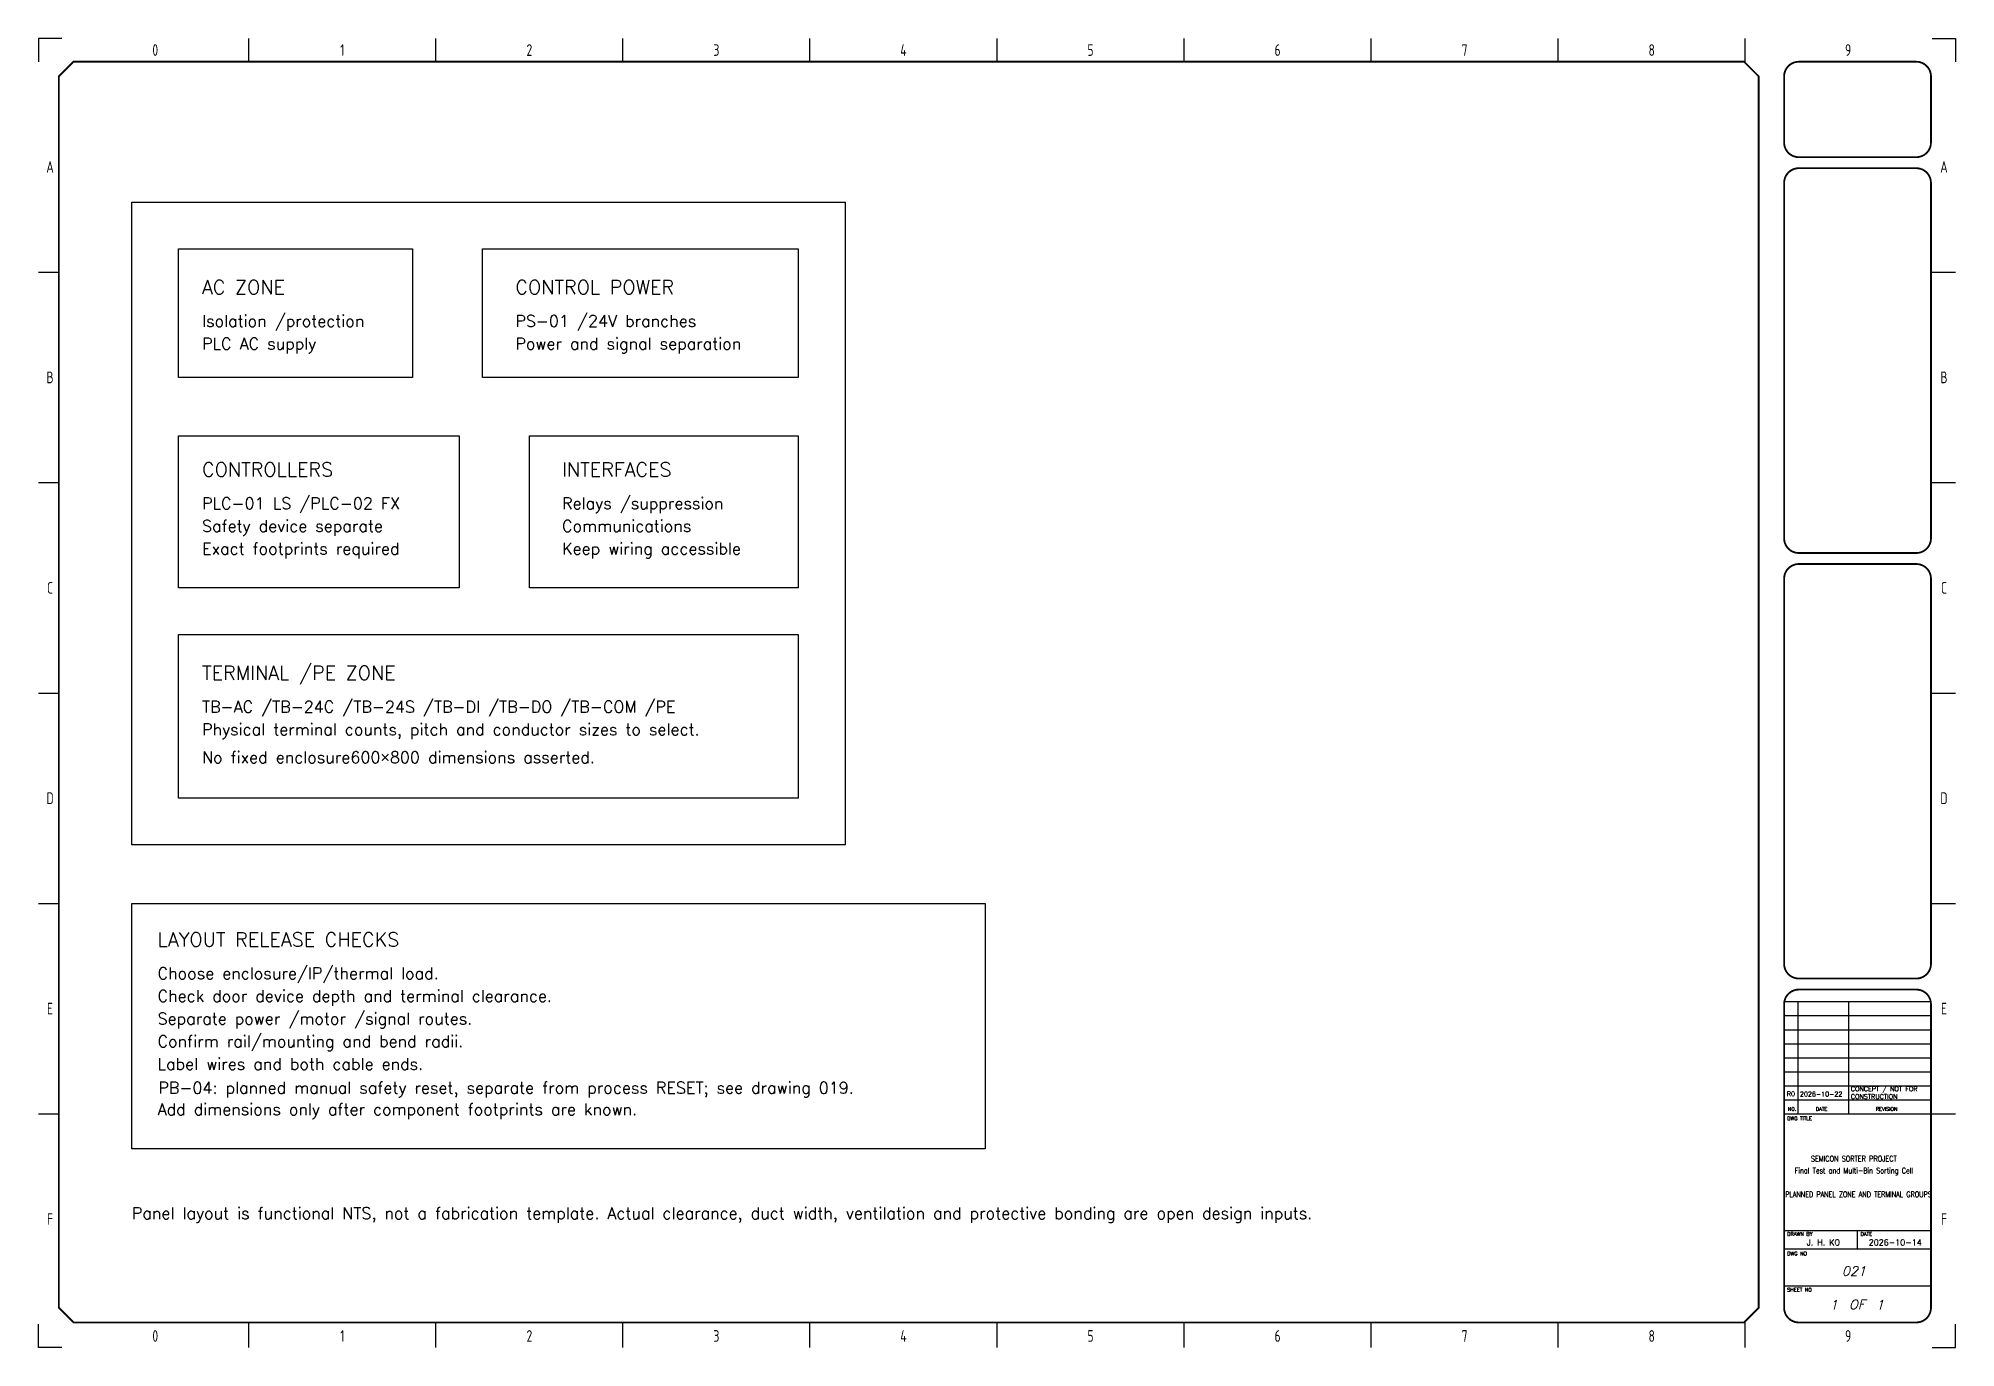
# Model space of a CAD drawing. Extents: x 5 to 415, y 5 to 285.
import ezdxf
from ezdxf.enums import TextEntityAlignment as Align

# ---------------------------------------------------------------- set-up
doc = ezdxf.new("R2010")
doc.units = 0
doc.header["$LTSCALE"] = 10
for name, color, linetype in [('SYMS', 7, 'Continuous'), ('TEXT', 7, 'Continuous'), ('TITLE', 7, 'Continuous'), ('Title blocks', 7, 'Continuous')]:
    doc.layers.add(name, color=color, linetype=linetype)
doc.styles.add('ISO8', font='ISO8.shx', dxfattribs={"width": 0.8})
doc.styles.add('ITALIC', font='ITALIC')
doc.styles.add('ROMANS', font='romans')

# ---------------------------------------------------------------- blocks, each defined once
blk = doc.blocks.new('Title_blocks_A3')
at = {"layer": 'TITLE'}
for p, q in [((372.89, 276.86), (372.89, 259.33)), ((378.33, 79), (409.73, 79)), ((381.28, 79), (381.28, 55)), ((392.12, 79), (392.12, 55)), ((378.33, 76), (409.73, 76)), ((378.32, 73), (409.73, 73)), ((378.32, 70), (409.73, 70)), ((378.32, 67), (409.73, 67)), ((378.32, 64), (409.73, 64)), ((378.32, 61), (409.72, 61)), ((378.32, 58), (409.72, 58)), ((378.32, 55), (409.72, 55)), ((372.89, 13.53), (372.89, 37.81)), ((378.32, 30.02), (409.72, 30.02)), ((394.02, 26.1), (394.02, 30.02)), ((378.32, 26.1), (409.72, 26.1)), ((378.32, 18.24), (409.72, 18.24))]:
    blk.add_line(p, q, dxfattribs=at)
at = {"layer": 'TITLE', "const_width": 0.392}
blk.add_lwpolyline([(372.89, 13.53), (372.89, 276.86), (369.75, 280), (12.53, 280), (9.39, 276.86), (9.39, 13.53), (12.53, 10.39), (369.75, 10.39)], close=True, dxfattribs=at)
for points in [[(381.46, 280, 0.414214), (378.32, 276.86, 0.414214)], [(409.72, 276.86, 0.414214), (406.58, 280, 0.414214)], [(378.32, 262.73, 0.414214), (381.46, 259.59, 0.414214)], [(406.58, 259.59, 0.414214), (409.72, 262.73, 0.414214)], [(381.46, 257.23, 0.414214), (378.32, 254.09, 0.414214)], [(409.72, 254.09, 0.414214), (406.58, 257.23, 0.414214)], [(378.32, 178.08, 0.414214), (381.46, 174.94, 0.414214)], [(406.58, 174.94, 0.414214), (409.72, 178.08, 0.414214)], [(381.46, 172.58, 0.414214), (378.32, 169.44, 0.414214)], [(409.72, 169.44, 0.414214), (406.58, 172.58, 0.414214)], [(378.32, 87.08, 0.414214), (381.46, 83.94, 0.414214)], [(406.58, 83.94, 0.414214), (409.72, 87.08, 0.414214)], [(381.46, 81.58, 0.414214), (378.32, 78.44, 0.414214)], [(409.72, 78.44, 0.414214), (406.58, 81.58, 0.414214)], [(378.32, 13.53, 0.414214), (381.46, 10.39, 0.414214)], [(406.58, 10.39, 0.414214), (409.72, 13.53, 0.414214)]]:
    blk.add_lwpolyline(points, format="xyb", dxfattribs=at)
for points in [[(406.58, 280), (381.46, 280)], [(378.32, 276.86), (378.32, 262.73)], [(409.72, 276.86), (409.72, 262.73)], [(406.58, 259.59), (381.46, 259.59)], [(378.32, 254.09), (378.32, 178.08)], [(406.58, 257.23), (381.46, 257.23)], [(409.72, 254.09), (409.72, 178.08)], [(381.46, 174.94), (406.58, 174.94)], [(381.46, 172.58), (406.58, 172.58)], [(381.46, 83.94), (406.58, 83.94)], [(378.32, 78.44), (378.32, 13.53)], [(381.46, 81.58), (406.58, 81.58)], [(409.72, 78.44), (409.72, 13.53)], [(381.46, 10.39), (406.58, 10.39)]]:
    blk.add_lwpolyline(points, dxfattribs=at)
at = {"layer": 'TITLE', "color": 7, "const_width": 0.392}
for points in [[(378.32, 169.44), (378.32, 87.08)], [(409.72, 169.44), (409.72, 87.08)]]:
    blk.add_lwpolyline(points, dxfattribs=at)
at = {"layer": 'Title blocks', "color": 7}
for p, q in [((50, 280), (50, 285)), ((90, 280), (90, 285)), ((130, 280), (130, 285)), ((170, 280), (170, 285)), ((250, 280), (250, 285)), ((290, 280), (290, 285)), ((330, 280), (330, 285)), ((370, 280), (370, 285)), ((5, 235), (9.39, 235)), ((410, 235), (415, 235)), ((5, 190), (9.39, 190)), ((410, 190), (415, 190)), ((5, 100), (9.39, 100)), ((410, 100), (415, 100)), ((5, 55), (9.39, 55)), ((410, 55), (415, 55)), ((50, 5), (50, 10.39)), ((90, 5), (90, 10.39)), ((130, 5), (130, 10.39)), ((170, 5), (170, 10.39)), ((250, 5), (250, 10.39)), ((290, 5), (290, 10.39)), ((330, 5), (330, 10.39)), ((370, 5), (370, 10.64))]:
    blk.add_line(p, q, dxfattribs=at)
at = {"layer": 'Title blocks', "color": 2}
for p, q in [((210, 280), (210, 285)), ((5, 145), (9.39, 145)), ((410, 145), (415, 145)), ((210, 5), (210, 10.39))]:
    blk.add_line(p, q, dxfattribs=at)
at = {"layer": 'Title blocks'}
for points in [[(10, 285), (5, 285), (5, 280)], [(410, 285), (415, 285), (415, 280)], [(10, 5), (5, 5), (5, 10)], [(410, 5), (415, 5), (415, 10)]]:
    blk.add_lwpolyline(points, dxfattribs=at)
at = {"layer": 'TITLE', "color": 1, "style": 'ROMANS'}
for s, p in [('DWG TITLE', (378.97, 53.64)), ('DRAWN BY', (378.97, 28.91)), ('DATE', (394.67, 28.91)), ('DWG NO', (378.97, 24.72)), ('SHEET NO', (378.97, 17))]:
    blk.add_text(s, height=0.785, dxfattribs=at).set_placement(p)
at = {"layer": 'TITLE', "color": 1}
for s, height, style, p in [('NO.', 0.785, 'ROMANS', (380.02, 56.04)), ('DATE', 0.785, 'ROMANS', (386.32, 56.04)), ('REVISION', 0.785, 'ROMANS', (400.23, 56.04)), ('OF', 2, 'ITALIC', (393.89, 14.25))]:
    blk.add_text(s, height=height, dxfattribs=dict(at, style=style)).set_placement(p, align=Align.MIDDLE)
at = {"layer": 'TITLE', "color": 1, "style": 'ROMANS', "width": 0.8}
for tag, p in [('TITLE#1', (393.23, 44.81)), ('TITLE#2', (393.23, 42.27)), ('TITLE#3', (393.23, 39.73)), ('TITLE#4', (393.23, 37.18))]:
    blk.add_attdef(tag, text='', height=1.2, dxfattribs=at).set_placement(p, align=Align.CENTER)
at = {"layer": 'TITLE', "color": 1}
for tag, p, height, style in [('DRAWNBY', (383.14, 26.88), 1.25, 'ROMANS'), ('DATE', (396.4, 26.88), 1.25, 'ROMANS'), ('SHTS', (397.95, 13.15), 2, 'ITALIC')]:
    blk.add_attdef(tag, p, '', height=height, dxfattribs=dict(at, style=style))
at = {"layer": 'TITLE', "color": 1, "style": 'ITALIC'}
blk.add_attdef('DWG#', text='', height=2, dxfattribs=at).set_placement((393.23, 20.38), align=Align.CENTER)
blk.add_attdef('SH#', text='', height=2, dxfattribs=at).set_placement((389.77, 13.15), align=Align.RIGHT)
at = {"layer": 'TITLE', "color": 7, "flags": 9}
blk.add_attdef('WD_TB', (381.46, 10.39), '', height=1.57, dxfattribs=at)
at = {"layer": 'Title blocks', "style": 'ISO8', "width": 0.8}
for s, p in [('0', (30, 282.5)), ('1', (70, 282.5)), ('2', (110, 282.5)), ('3', (150, 282.5)), ('4', (190, 282.5)), ('5', (230, 282.5)), ('6', (270, 282.5)), ('7', (310, 282.5)), ('8', (350, 282.5)), ('9', (392, 282.5)), ('A', (7.5, 257.5)), ('A', (412.5, 257.5)), ('B', (7.5, 212.5)), ('B', (412.5, 212.5)), ('C', (7.5, 167.5)), ('C', (412.5, 167.5)), ('D', (7.5, 122.5)), ('D', (412.5, 122.5)), ('E', (7.5, 77.5)), ('E', (412.5, 77.5)), ('F', (7.5, 32.5)), ('F', (412.5, 32.5)), ('0', (30, 7.5)), ('1', (70, 7.5)), ('2', (110, 7.5)), ('3', (150, 7.5)), ('4', (190, 7.5)), ('5', (230, 7.5)), ('6', (270, 7.5)), ('7', (310, 7.5)), ('8', (350, 7.5)), ('9', (392, 7.5))]:
    blk.add_text(s, height=2.5, dxfattribs=at).set_placement(p, align=Align.MIDDLE)

msp = doc.modelspace()

# ---------------------------------------------------------------- linework, layer by layer
for points in [[(25, 250), (177.5, 250), (177.5, 112.5), (25, 112.5)], [(35, 240), (85, 240), (85, 212.5), (35, 212.5)], [(100, 240), (167.5, 240), (167.5, 212.5), (100, 212.5)], [(35, 200), (95, 200), (95, 167.5), (35, 167.5)], [(110, 200), (167.5, 200), (167.5, 167.5), (110, 167.5)], [(35, 157.5), (167.5, 157.5), (167.5, 122.5), (35, 122.5)], [(25, 100), (207.5, 100), (207.5, 47.5), (25, 47.5)]]:
    msp.add_lwpolyline(points, close=True)

# ---------------------------------------------------------------- block references
at = {"layer": 'SYMS'}
ref = msp.add_blockref('Title_blocks_A3', (0, 0), dxfattribs=at)
ref.add_attrib('TITLE#1', 'SEMICON SORTER PROJECT', dxfattribs={"layer": 'TITLE', "color": 1, "height": 1.2, "style": 'ROMANS', "width": 0.8}).set_placement((393.23, 44.81), align=Align.CENTER)
ref.add_attrib('DATE', '2026-10-14', (396.4, 26.88), dxfattribs={"layer": 'TITLE', "color": 1, "height": 1.25, "style": 'ROMANS'})
ref.add_attrib('DRAWNBY', 'J. H. KO', (383.14, 26.88), dxfattribs={"layer": 'TITLE', "color": 1, "height": 1.25, "style": 'ROMANS'})
ref.add_attrib('SH#', '1', dxfattribs={"layer": 'TITLE', "color": 1, "height": 2, "style": 'ITALIC'}).set_placement((389.77, 13.15), align=Align.RIGHT)
ref.add_attrib('TITLE#2', 'Final Test and Multi-Bin Sorting Cell', dxfattribs={"layer": 'TITLE', "color": 1, "height": 1.2, "style": 'ROMANS', "width": 0.8}).set_placement((393.23, 42.27), align=Align.CENTER)
ref.add_attrib('TITLE#4', 'PLANNED PANEL ZONE AND TERMINAL GROUPS', dxfattribs={"layer": 'TITLE', "color": 1, "height": 1.2, "style": 'ROMANS', "width": 0.68}).set_placement((394.22, 37.18), align=Align.CENTER)
ref.add_attrib('DWG#', '021', dxfattribs={"layer": 'TITLE', "color": 1, "height": 2, "style": 'ITALIC'}).set_placement((393.23, 20.38), align=Align.CENTER)
ref.add_attrib('SHTS', '1', (397.95, 13.15), dxfattribs={"layer": 'TITLE', "color": 1, "height": 2, "style": 'ITALIC'})

# ---------------------------------------------------------------- texts
at = {"attachment_point": 1}
for s, insert, char_height, width in [('{\\Fromans|c0;No fixed enclosure600\\fArial|b0|i0|c0|p34;×\\Fromans|c0;800 dimensions asserted.}', (40, 132.5), 2.5, 109.329), ('{\\Fromans|c0;PB-04: planned manual safety reset, separate from process RESET; see drawing 019.}', (30.67, 61.83), 2.5, 199.5), ('{\\Fromans|c129;2026-10-22}', (381.69, 59.74), 1, 22.575), ('{\\Fromans|c0;CONCEPT / NOT FOR CONSTRUCTION}', (392.58, 60.86), 1, 22.575)]:
    msp.add_mtext(s, dxfattribs=dict(at, insert=insert, char_height=char_height, width=width))
at = {"insert": (378.9, 59.77), "char_height": 1, "attachment_point": 1}
msp.add_mtext_dynamic_manual_height_columns('{\\Fromans|c129;R0}', width=2.5, gutter_width=12.5, heights=[0], dxfattribs=at)
at = {"layer": 'TEXT', "style": 'ROMANS'}
for s, height, p in [('AC ZONE', 3, (40, 230.31)), ('CONTROL POWER', 3, (107, 230.31)), ('Isolation /protection', 2.5, (40, 223.31)), ('PS-01 /24V branches', 2.5, (107, 223.31)), ('PLC AC supply', 2.5, (40, 218.46)), ('Power and signal separation', 2.5, (107, 218.46)), ('CONTROLLERS', 3, (40, 191.31)), ('INTERFACES', 3, (117, 191.31)), ('PLC-01 LS /PLC-02 FX', 2.5, (40, 184.31)), ('Relays /suppression', 2.5, (117, 184.31)), ('Safety device separate', 2.5, (40, 179.46)), ('Communications', 2.5, (117, 179.46)), ('Exact footprints required', 2.5, (40, 174.61)), ('Keep wiring accessible', 2.5, (117, 174.61)), ('TERMINAL /PE ZONE', 3, (40, 147.81)), ('TB-AC /TB-24C /TB-24S /TB-DI /TB-DO /TB-COM /PE', 2.5, (40, 140.81)), ('Physical terminal counts, pitch and conductor sizes to select.', 2.5, (40, 135.96)), ('LAYOUT RELEASE CHECKS', 3, (30.5, 90.81)), ('Choose enclosure/IP/thermal load.', 2.5, (30.5, 83.81)), ('Check door device depth and terminal clearance.', 2.5, (30.5, 78.96)), ('Separate power /motor /signal routes.', 2.5, (30.5, 74.11)), ('Confirm rail/mounting and bend radii.', 2.5, (30.5, 69.26)), ('Label wires and both cable ends.', 2.5, (30.5, 64.41)), ('Add dimensions only after component footprints are known.', 2.5, (30.5, 54.71)), ('Panel layout is functional NTS, not a fabrication template. Actual clearance, duct width, ventilation and protective bonding are open design inputs.', 2.5, (25, 32.5))]:
    msp.add_text(s, height=height, dxfattribs=at).set_placement(p)

doc.saveas('drawing.dxf')
